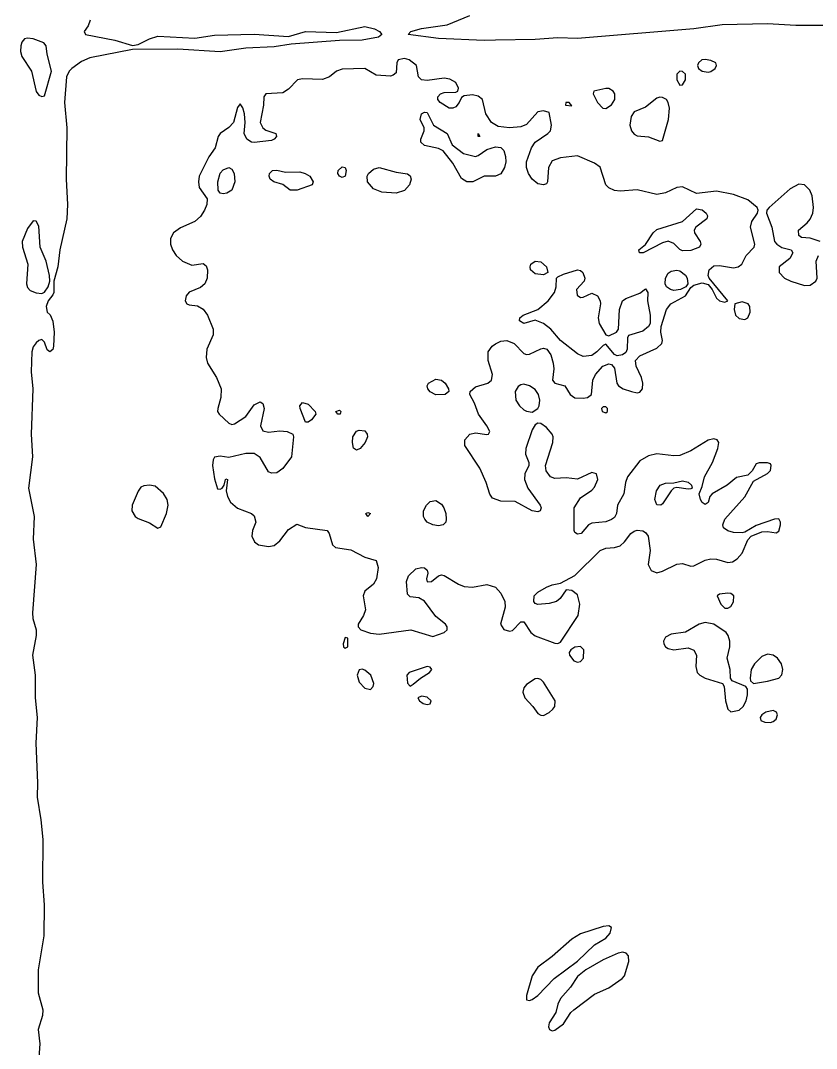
# Model space of a CAD drawing. Header units: inches. Extents: x 3311818 to 3313075, y 1372003 to 1372737.
# Drawn here: x 3312465.1 to 3312572.1, y 1372353.7 to 1372491.9 of the extents above; entities that cross this region are included whole.
import ezdxf

# ---------------------------------------------------------------- set-up
doc = ezdxf.new("R2010")
doc.units = ezdxf.units.IN
doc.header["$MEASUREMENT"] = 0

msp = doc.modelspace()

# ---------------------------------------------------------------- linework, layer by layer
for points, elevation in [([(3312528.98, 1372489.23), (3312527.42, 1372489.17), (3312521.32, 1372489.42), (3312517.24, 1372489.99), (3312517.58, 1372490.37), (3312519.03, 1372490.8), (3312522.46, 1372491.29), (3312525.51, 1372492.55)], 4491), ([(3312474.47, 1372491.9), (3312474.19, 1372491.13), (3312473.65, 1372490.37), (3312473.83, 1372489.99), (3312477.81, 1372489.23), (3312480.16, 1372488.52), (3312480.92, 1372488.65), (3312482.44, 1372489.4), (3312483.59, 1372489.74), (3312488.54, 1372489.5), (3312491.21, 1372489.9), (3312496.54, 1372490.01), (3312501.12, 1372489.7), (3312503.41, 1372490.4), (3312507.6, 1372490.26), (3312511.41, 1372491.07), (3312512.69, 1372490.75), (3312513.38, 1372490.37), (3312513.69, 1372489.99), (3312513.22, 1372489.61), (3312511.03, 1372489.21), (3312507.98, 1372489.18), (3312501.5, 1372488.67), (3312499.21, 1372488.34), (3312495.4, 1372488.16), (3312491.97, 1372487.63), (3312486.25, 1372488.01), (3312480.16, 1372487.97), (3312474.44, 1372486.86), (3312473.3, 1372486.35), (3312472.01, 1372485.42), (3312471.64, 1372485.04), (3312471.28, 1372484.27), (3312471.03, 1372480.84), (3312471.34, 1372477.41), (3312471.27, 1372470.55), (3312471.42, 1372467.12), (3312471.32, 1372465.22), (3312470.4, 1372461.02), (3312470.13, 1372458.74), (3312469.6, 1372456.83), (3312469.59, 1372455.31), (3312469.48, 1372454.97), (3312468.84, 1372454.16), (3312468.55, 1372453.4), (3312468.72, 1372452.64), (3312469.1, 1372452.28), (3312469.48, 1372451.43), (3312469.66, 1372449.97), (3312469.56, 1372448.07), (3312469.48, 1372447.62), (3312469.05, 1372447.3), (3312468.72, 1372447.61), (3312468.34, 1372448.64), (3312467.96, 1372448.96), (3312467.58, 1372448.86), (3312467.2, 1372448.54), (3312466.82, 1372448), (3312466.62, 1372447.3), (3312466.55, 1372444.63), (3312466.79, 1372442.35), (3312466.56, 1372436.25), (3312466.74, 1372433.2), (3312466.18, 1372429.01), (3312466.93, 1372425.2), (3312466.83, 1372422.15), (3312467.2, 1372418.72), (3312466.72, 1372412.24), (3312466.77, 1372411.48), (3312467.2, 1372409.95), (3312467.22, 1372409.19), (3312466.71, 1372406.52), (3312467.09, 1372403.85), (3312467.1, 1372400.8), (3312467.37, 1372398.14), (3312467.16, 1372394.71), (3312467.41, 1372389.37), (3312467.34, 1372387.46), (3312467.85, 1372384.42), (3312468.1, 1372381.75), (3312468.08, 1372376.03), (3312468.31, 1372372.98), (3312468.24, 1372368.79), (3312467.48, 1372364.22), (3312467.51, 1372361.17), (3312468.13, 1372358.88), (3312468.05, 1372358.12), (3312467.47, 1372356.21), (3312467.69, 1372354.31), (3312467.48, 1372351.26)], 4491), ([(3312574.68, 1372491.2), (3312569.34, 1372491.18), (3312565.53, 1372491.42), (3312559.43, 1372491.28), (3312555.62, 1372490.73), (3312539.99, 1372489.43), (3312537.33, 1372489.51), (3312534.28, 1372489.3), (3312528.98, 1372489.23)], 4491), ([(3312468.34, 1372481.75), (3312469.29, 1372485.04), (3312468.69, 1372487.32), (3312468.56, 1372488.47), (3312468.23, 1372488.85), (3312466.82, 1372489.4), (3312466.05, 1372489.49), (3312465.67, 1372489.38), (3312465.29, 1372488.93), (3312465.16, 1372488.47), (3312465.12, 1372487.7), (3312465.29, 1372487), (3312466.59, 1372485.04), (3312467.2, 1372482.32), (3312467.58, 1372481.82), (3312467.96, 1372481.64), (3312468.34, 1372481.75)], 4491), ([(3312537.71, 1372408.31), (3312540.06, 1372411.86), (3312540.3, 1372413.38), (3312539.99, 1372414.63), (3312539.23, 1372415.25), (3312538.47, 1372415.34), (3312537.64, 1372414.14), (3312537.15, 1372413.76), (3312536.18, 1372413.48), (3312534.66, 1372413.34), (3312534.28, 1372413.48), (3312534.1, 1372413.76), (3312534.18, 1372414.53), (3312534.66, 1372415), (3312535.8, 1372415.69), (3312536.56, 1372416.01), (3312537.71, 1372416.21), (3312539.61, 1372417.27), (3312543.04, 1372420.62), (3312543.81, 1372420.91), (3312544.95, 1372421), (3312545.71, 1372421.26), (3312546.32, 1372421.77), (3312547.17, 1372422.91), (3312547.62, 1372423.22), (3312548, 1372423.33), (3312548.76, 1372423.24), (3312549.14, 1372423.02), (3312549.49, 1372422.53), (3312549.74, 1372420.62), (3312549.47, 1372418.72), (3312549.9, 1372417.94), (3312550.67, 1372417.63), (3312551.43, 1372417.84), (3312553.33, 1372418.77), (3312554.1, 1372418.87), (3312555.24, 1372418.51), (3312555.62, 1372418.56), (3312557.15, 1372419.29), (3312557.91, 1372419.48), (3312558.67, 1372419.44), (3312560.19, 1372418.98), (3312560.84, 1372419.1), (3312561.45, 1372419.48), (3312562.1, 1372420.24), (3312562.86, 1372422.03), (3312563.32, 1372422.53), (3312564.77, 1372423.12), (3312565.53, 1372423.15), (3312566.67, 1372422.97), (3312567.05, 1372423.2), (3312567.27, 1372424.05), (3312567.27, 1372424.43), (3312567.05, 1372424.85), (3312566.47, 1372424.82), (3312564.01, 1372423.99), (3312562.48, 1372423.07), (3312562.1, 1372423), (3312560.96, 1372423.05), (3312560.19, 1372423.26), (3312559.61, 1372423.67), (3312559.5, 1372424.05), (3312559.8, 1372424.82), (3312562.48, 1372427.82), (3312563.62, 1372429.95), (3312565.53, 1372430.97), (3312565.91, 1372431.37), (3312566.02, 1372432.06), (3312565.91, 1372432.28), (3312565.53, 1372432.4), (3312564.39, 1372432.41), (3312564.01, 1372432.27), (3312563.45, 1372431.3), (3312562.86, 1372430.72), (3312561.34, 1372430.42), (3312560.11, 1372429.39), (3312558.1, 1372428.25), (3312557.77, 1372427.86), (3312557.53, 1372427.08), (3312557.15, 1372426.8), (3312556.76, 1372427.05), (3312556.5, 1372427.48), (3312556.34, 1372428.25), (3312556.76, 1372429.2), (3312557.05, 1372430.53), (3312558.12, 1372432.44), (3312558.86, 1372434.34), (3312558.99, 1372435.11), (3312558.76, 1372435.49), (3312558.29, 1372435.62), (3312557.53, 1372435.43), (3312555.24, 1372434), (3312553.72, 1372433.4), (3312552.95, 1372433.33), (3312550.67, 1372433.6), (3312549.52, 1372433.36), (3312548.38, 1372432.68), (3312546.71, 1372430.53), (3312546.43, 1372429.77), (3312546.2, 1372428.25), (3312545.34, 1372426.72), (3312545.21, 1372425.58), (3312544.95, 1372425.06), (3312544.57, 1372424.76), (3312543.81, 1372424.48), (3312541.9, 1372424.3), (3312541.47, 1372424.05), (3312540.49, 1372422.91), (3312539.99, 1372422.8), (3312539.61, 1372423.04), (3312539.52, 1372423.29), (3312539.52, 1372426.34), (3312540.38, 1372427.7), (3312541.9, 1372428.72), (3312542.28, 1372429.12), (3312542.71, 1372430.15), (3312542.52, 1372430.91), (3312541.9, 1372431.09), (3312539.99, 1372430.21), (3312538.47, 1372430.37), (3312536.95, 1372430.3), (3312536.37, 1372430.53), (3312535.79, 1372431.3), (3312535.68, 1372432.06), (3312536.69, 1372435.11), (3312536.7, 1372435.87), (3312536.56, 1372436.25), (3312535.8, 1372437.14), (3312535.04, 1372437.7), (3312534.66, 1372437.73), (3312534.28, 1372437.49), (3312533.9, 1372436.84), (3312533.05, 1372434.34), (3312532.98, 1372433.58), (3312533.46, 1372432.44), (3312533.45, 1372432.06), (3312532.91, 1372430.91), (3312532.85, 1372430.15), (3312533.33, 1372429.01), (3312534.96, 1372426.72), (3312535.08, 1372426.34), (3312534.98, 1372425.96), (3312534.66, 1372425.82), (3312533.9, 1372425.93), (3312531.61, 1372427.18), (3312529.7, 1372427.25), (3312528.56, 1372427.66), (3312528.18, 1372428.17), (3312527.69, 1372429.77), (3312526.86, 1372431.68), (3312524.84, 1372434.73), (3312524.82, 1372435.49), (3312525.51, 1372436.25), (3312526.27, 1372436.43), (3312527.8, 1372436.19), (3312528, 1372436.25), (3312528.18, 1372436.63), (3312527.81, 1372437.39), (3312526.67, 1372438.92), (3312526.12, 1372440.44), (3312525.52, 1372441.59), (3312525.56, 1372441.97), (3312526.27, 1372442.62), (3312527.92, 1372443.11), (3312528.41, 1372443.49), (3312528.57, 1372444.25), (3312527.96, 1372446.16), (3312527.98, 1372447.3), (3312528.5, 1372448.07), (3312528.94, 1372448.41), (3312529.7, 1372448.74), (3312530.47, 1372448.82), (3312531.47, 1372448.45), (3312532.75, 1372447.11), (3312533.13, 1372446.96), (3312533.51, 1372447), (3312535.04, 1372447.74), (3312535.42, 1372447.82), (3312535.86, 1372447.68), (3312536.38, 1372446.92), (3312536.73, 1372445.78), (3312536.8, 1372445.02), (3312536.64, 1372443.49), (3312536.95, 1372443.11), (3312538.28, 1372442.73), (3312539.01, 1372441.59), (3312539.61, 1372441.14), (3312540.76, 1372441.07), (3312541.33, 1372441.2), (3312541.86, 1372441.59), (3312542.03, 1372443.49), (3312542.39, 1372444.25), (3312543.4, 1372445.4), (3312544.19, 1372445.69), (3312544.57, 1372445.63), (3312544.95, 1372445.13), (3312545.28, 1372443.11), (3312545.48, 1372442.73), (3312546.12, 1372442.35), (3312547.24, 1372441.97), (3312548, 1372441.82), (3312548.38, 1372441.91), (3312548.71, 1372442.35), (3312548.76, 1372443.11), (3312548.58, 1372443.87), (3312547.88, 1372445.4), (3312547.76, 1372446.16), (3312548.38, 1372446.78), (3312550.67, 1372447.81), (3312551.33, 1372448.45), (3312551.43, 1372448.83), (3312551.18, 1372449.97), (3312551.22, 1372450.73), (3312551.95, 1372453.02), (3312552.53, 1372453.78), (3312554.48, 1372454.83), (3312555.24, 1372455.95), (3312555.62, 1372456.27), (3312556.76, 1372456.59), (3312557.53, 1372456.37), (3312558.09, 1372455.69), (3312558.67, 1372454.54), (3312559.05, 1372454.19), (3312559.81, 1372454.01), (3312560.19, 1372454.16), (3312557.7, 1372457.21), (3312557.56, 1372457.59), (3312557.68, 1372458.36), (3312558.29, 1372458.9), (3312559.05, 1372458.93), (3312560.96, 1372458.61), (3312561.56, 1372458.74), (3312562.09, 1372459.12), (3312562.67, 1372460.26), (3312563.71, 1372461.4), (3312563.84, 1372461.79), (3312563.22, 1372464.07), (3312563.41, 1372464.84), (3312564.16, 1372465.98), (3312564.28, 1372466.36), (3312564.13, 1372466.74), (3312562.86, 1372467.76), (3312560.96, 1372468.48), (3312558.67, 1372468.92), (3312556, 1372468.62), (3312554.1, 1372469.49), (3312553.33, 1372469.4), (3312551.81, 1372468.71), (3312550.67, 1372468.49), (3312548, 1372469.09), (3312545.71, 1372468.9), (3312544.95, 1372468.99), (3312544.19, 1372469.38), (3312543.79, 1372469.79), (3312543.04, 1372472.15), (3312542.28, 1372472.7), (3312539.99, 1372473.67), (3312537.71, 1372473.42), (3312536.56, 1372472.99), (3312536.1, 1372472.08), (3312535.97, 1372470.17), (3312535.8, 1372469.9), (3312535.42, 1372469.75), (3312534.66, 1372469.91), (3312533.9, 1372470.55), (3312533.39, 1372471.31), (3312533.11, 1372472.08), (3312533.12, 1372472.84), (3312533.8, 1372474.74), (3312534.28, 1372475.51), (3312536.01, 1372476.65), (3312536.34, 1372477.03), (3312536.49, 1372477.79), (3312536.18, 1372479.51), (3312535.42, 1372479.73), (3312534.66, 1372479.6), (3312533.13, 1372477.86), (3312532.37, 1372477.56), (3312530.85, 1372477.44), (3312529.32, 1372477.63), (3312528.42, 1372478.17), (3312527.65, 1372479.32), (3312527.22, 1372481.22), (3312526.65, 1372481.71), (3312525.89, 1372481.86), (3312524.75, 1372481.73), (3312524.37, 1372481.51), (3312524.09, 1372480.84), (3312523.61, 1372480.25), (3312523.22, 1372480.06), (3312522.72, 1372480.08), (3312521.51, 1372480.84), (3312521.21, 1372481.22), (3312521.2, 1372481.61), (3312521.55, 1372481.99), (3312522.08, 1372482.18), (3312523.61, 1372482.22), (3312523.88, 1372482.37), (3312523.97, 1372482.75), (3312523.61, 1372483.51), (3312522.84, 1372483.99), (3312522.08, 1372484.13), (3312519.79, 1372483.81), (3312519.03, 1372483.89), (3312518.63, 1372484.27), (3312518.36, 1372485.8), (3312517.37, 1372486.56), (3312516.74, 1372486.75), (3312515.86, 1372486.56), (3312515.68, 1372486.18), (3312515.6, 1372484.84), (3312515.22, 1372484.49), (3312514.84, 1372484.38), (3312512.93, 1372484.53), (3312511.41, 1372485.39), (3312508.36, 1372485.33), (3312507.6, 1372485.06), (3312506.64, 1372484.27), (3312505.69, 1372483.94), (3312503.02, 1372484), (3312502.36, 1372483.89), (3312501.12, 1372482.63), (3312500.36, 1372482.12), (3312498.07, 1372481.99), (3312497.84, 1372481.61), (3312497.78, 1372480.46), (3312497.35, 1372478.17), (3312497.69, 1372477.44), (3312498.07, 1372477.13), (3312499.45, 1372476.65), (3312499.51, 1372476.27), (3312499.21, 1372475.89), (3312498.83, 1372475.75), (3312496.54, 1372475.45), (3312496.15, 1372475.51), (3312495.54, 1372475.89), (3312495.2, 1372476.65), (3312495.33, 1372478.17), (3312495.21, 1372479.32), (3312495.02, 1372480.13), (3312494.64, 1372480.66), (3312494.26, 1372480.18), (3312493.75, 1372478.17), (3312493.11, 1372477.46), (3312491.97, 1372476.65), (3312491.7, 1372476.27), (3312491.28, 1372474.74), (3312490.45, 1372473.52), (3312489.15, 1372470.93), (3312489.02, 1372470.17), (3312489.11, 1372469.41), (3312490.2, 1372467.88), (3312490.15, 1372467.12), (3312489.86, 1372466.36), (3312489.3, 1372465.51), (3312488.54, 1372464.85), (3312486.64, 1372463.98), (3312485.69, 1372463.31), (3312485.28, 1372462.55), (3312485.26, 1372461.79), (3312485.54, 1372461.02), (3312486.03, 1372460.26), (3312486.9, 1372459.5), (3312488.16, 1372458.96), (3312489.68, 1372459.18), (3312490.07, 1372458.86), (3312490.24, 1372458.36), (3312490.22, 1372457.21), (3312489.88, 1372456.45), (3312489.3, 1372455.98), (3312487.78, 1372455.32), (3312487.4, 1372454.85), (3312487.26, 1372454.16), (3312487.49, 1372453.78), (3312487.78, 1372453.65), (3312488.92, 1372453.49), (3312489.68, 1372453.07), (3312490.23, 1372452.26), (3312490.99, 1372450.35), (3312490.99, 1372449.59), (3312490.16, 1372447.68), (3312490.07, 1372446.54), (3312490.24, 1372445.78), (3312491.44, 1372443.87), (3312492.08, 1372442.35), (3312492.06, 1372441.2), (3312491.62, 1372439.68), (3312491.61, 1372439.3), (3312491.8, 1372438.92), (3312493.11, 1372437.74), (3312493.5, 1372437.57), (3312493.88, 1372437.64), (3312495.4, 1372438.64), (3312496.54, 1372440.21), (3312497.31, 1372440.58), (3312497.69, 1372440.37), (3312497.86, 1372439.68), (3312497.36, 1372437.39), (3312497.69, 1372436.68), (3312498.45, 1372436.5), (3312499.97, 1372436.68), (3312500.96, 1372436.63), (3312501.73, 1372436.25), (3312501.79, 1372435.87), (3312501.54, 1372433.2), (3312500.36, 1372431.64), (3312499.59, 1372431.04), (3312498.83, 1372431.01), (3312498.45, 1372431.19), (3312497.31, 1372433.1), (3312496.54, 1372433.66), (3312495.4, 1372433.66), (3312493.11, 1372433.12), (3312491.97, 1372433.31), (3312491.21, 1372433.18), (3312490.99, 1372432.82), (3312490.94, 1372432.06), (3312491.21, 1372430.25), (3312491.59, 1372428.91), (3312491.97, 1372428.86), (3312492.23, 1372429.01), (3312492.48, 1372429.39), (3312492.67, 1372430.15), (3312492.73, 1372430.25), (3312492.92, 1372430.15), (3312492.78, 1372428.63), (3312492.95, 1372427.86), (3312493.34, 1372427.1), (3312494.26, 1372426.31), (3312496.16, 1372425.6), (3312496.54, 1372425.25), (3312496.73, 1372424.43), (3312496.32, 1372423.29), (3312496.22, 1372422.53), (3312496.57, 1372421.77), (3312497.09, 1372421.39), (3312498.45, 1372421.13), (3312499.21, 1372421.29), (3312499.97, 1372421.92), (3312501.12, 1372423.42), (3312502.26, 1372424.14), (3312503.41, 1372423.7), (3312506.33, 1372423.29), (3312506.62, 1372422.91), (3312507.07, 1372421.39), (3312507.45, 1372421), (3312509.5, 1372420.72), (3312511.41, 1372419.73), (3312512.93, 1372419.28), (3312513.21, 1372418.34), (3312512.98, 1372416.81), (3312512.55, 1372416.09), (3312511.41, 1372415.13), (3312511.16, 1372414.53), (3312511.5, 1372412.62), (3312511.24, 1372411.86), (3312510.52, 1372410.71), (3312510.51, 1372410.33), (3312510.85, 1372409.95), (3312512.17, 1372409.5), (3312513.31, 1372409.38), (3312517.6, 1372409.95), (3312520.56, 1372409.04), (3312522.06, 1372409.57), (3312522.46, 1372409.95), (3312522.45, 1372410.33), (3312522.22, 1372410.71), (3312520.94, 1372411.73), (3312519.41, 1372413.78), (3312518.65, 1372414.23), (3312517.51, 1372414.38), (3312517.13, 1372414.76), (3312517, 1372416.43), (3312517.28, 1372417.19), (3312518.27, 1372418.15), (3312519.03, 1372418.34), (3312519.41, 1372418.26), (3312519.78, 1372417.96), (3312519.87, 1372417.57), (3312519.68, 1372416.81), (3312519.79, 1372416.4), (3312520.35, 1372416.43), (3312521.32, 1372417.21), (3312521.7, 1372417.35), (3312522.08, 1372417.27), (3312523.99, 1372416.07), (3312524.75, 1372415.75), (3312525.89, 1372415.67), (3312527.8, 1372416.06), (3312528.94, 1372415.7), (3312529.7, 1372414.86), (3312530.2, 1372413.76), (3312530.28, 1372413), (3312529.64, 1372410.71), (3312530.08, 1372410), (3312530.85, 1372409.77), (3312531.23, 1372409.87), (3312532.37, 1372411), (3312532.75, 1372411.01), (3312533.69, 1372409.57), (3312534.28, 1372409.12), (3312536.95, 1372408.14), (3312537.33, 1372408.12), (3312537.71, 1372408.31)], 4490), ([(3312557.91, 1372485), (3312558.47, 1372485.42), (3312558.67, 1372485.8), (3312558.57, 1372486.18), (3312557.91, 1372486.49), (3312557.15, 1372486.63), (3312556.71, 1372486.56), (3312556.24, 1372486.18), (3312556.12, 1372485.8), (3312556.27, 1372485.42), (3312556.76, 1372485.04), (3312557.53, 1372484.9), (3312557.91, 1372485)], 4490), ([(3312554.1, 1372483.21), (3312554.52, 1372483.89), (3312554.49, 1372484.65), (3312554.1, 1372485.01), (3312553.72, 1372485.05), (3312553.33, 1372484.65), (3312553.35, 1372483.89), (3312553.72, 1372483.16), (3312554.1, 1372483.21)], 4490), ([(3312543.81, 1372480.04), (3312544.57, 1372480.51), (3312544.99, 1372481.22), (3312545, 1372481.99), (3312544.77, 1372482.37), (3312544.19, 1372482.7), (3312543.81, 1372482.73), (3312542.2, 1372482.37), (3312542.07, 1372481.99), (3312542.66, 1372480.84), (3312543.4, 1372480.08), (3312543.81, 1372480.04)], 4490), ([(3312551.43, 1372475.72), (3312552.21, 1372478.56), (3312552.34, 1372480.08), (3312552.19, 1372480.84), (3312551.93, 1372481.22), (3312551.43, 1372481.52), (3312551.05, 1372481.56), (3312550.67, 1372481.43), (3312549.14, 1372480.2), (3312547.62, 1372479.57), (3312547.19, 1372478.94), (3312547.03, 1372477.79), (3312547.24, 1372477.02), (3312547.62, 1372476.57), (3312548, 1372476.37), (3312549.52, 1372476.22), (3312551.05, 1372475.65), (3312551.43, 1372475.72)], 4490), ([(3312539.23, 1372480.4), (3312538.85, 1372480.84), (3312538.43, 1372480.84), (3312538.39, 1372480.46), (3312539.23, 1372480.4)], 4490), ([(3312525.91, 1372470.17), (3312525.13, 1372470.16), (3312524.37, 1372470.61), (3312523.22, 1372472.67), (3312521.94, 1372474.36), (3312521.32, 1372474.64), (3312519.41, 1372475.05), (3312518.91, 1372475.51), (3312518.92, 1372475.89), (3312519.36, 1372477.03), (3312519.36, 1372477.41), (3312518.82, 1372478.56), (3312519.03, 1372479.33), (3312519.41, 1372479.55), (3312519.79, 1372479.5), (3312520.62, 1372477.79), (3312522.48, 1372476.65), (3312523.15, 1372475.13), (3312524.68, 1372473.98), (3312526.27, 1372473.6), (3312526.65, 1372473.71), (3312527.8, 1372474.5), (3312528.94, 1372474.87), (3312529.7, 1372474.8), (3312530.08, 1372474.4), (3312530.32, 1372473.6), (3312530.34, 1372472.84), (3312530.19, 1372472.08), (3312529.7, 1372471.25), (3312528.94, 1372470.92), (3312527.42, 1372470.95), (3312525.91, 1372470.17)], 4490), ([(3312526.85, 1372476.27), (3312526.63, 1372476.27), (3312526.65, 1372476.65), (3312526.65, 1372476.65), (3312526.85, 1372476.27)], 4490), ([(3312492.87, 1372468.65), (3312492.35, 1372468.55), (3312491.94, 1372468.65), (3312491.68, 1372469.03), (3312491.66, 1372470.17), (3312491.97, 1372471.32), (3312492.35, 1372471.79), (3312493.11, 1372472.09), (3312493.5, 1372471.89), (3312493.82, 1372471.31), (3312493.94, 1372470.17), (3312493.5, 1372469.07), (3312492.87, 1372468.65)], 4490), ([(3312502.3, 1372469.03), (3312501.35, 1372469.03), (3312500.36, 1372469.81), (3312499.18, 1372470.17), (3312498.69, 1372470.55), (3312498.53, 1372470.93), (3312498.59, 1372471.31), (3312499, 1372471.7), (3312499.59, 1372471.76), (3312500.74, 1372471.48), (3312502.64, 1372471.51), (3312503.39, 1372471.31), (3312504, 1372470.93), (3312504.45, 1372470.17), (3312504.33, 1372469.79), (3312502.3, 1372469.03)], 4490), ([(3312508.74, 1372470.93), (3312508.36, 1372470.77), (3312507.98, 1372470.95), (3312507.78, 1372471.31), (3312507.81, 1372471.7), (3312508.36, 1372472.17), (3312508.74, 1372472.09), (3312508.89, 1372471.7), (3312508.74, 1372470.93)], 4490), ([(3312515.6, 1372468.65), (3312513.7, 1372468.78), (3312512.55, 1372469.23), (3312511.76, 1372470.17), (3312511.69, 1372470.93), (3312511.91, 1372471.31), (3312512.55, 1372471.86), (3312513.31, 1372472.11), (3312515.6, 1372471.48), (3312517.13, 1372471.26), (3312517.51, 1372470.96), (3312517.61, 1372470.55), (3312517.4, 1372469.79), (3312516.74, 1372469), (3312515.6, 1372468.65)], 4490), ([(3312572.59, 1372462.17), (3312571.25, 1372462.61), (3312570.1, 1372462.7), (3312569.72, 1372462.96), (3312569.7, 1372463.69), (3312570.87, 1372464.65), (3312571.25, 1372465.14), (3312571.61, 1372465.98), (3312571.71, 1372466.74), (3312571.54, 1372468.27), (3312571.23, 1372469.03), (3312570.49, 1372469.79), (3312569.72, 1372469.87), (3312568.58, 1372469.22), (3312565.77, 1372466.74), (3312565.44, 1372466.36), (3312565.37, 1372465.98), (3312566.1, 1372464.07), (3312566.45, 1372462.17), (3312566.76, 1372461.79), (3312567.44, 1372461.35), (3312568.72, 1372461.02), (3312568.95, 1372460.64), (3312568.54, 1372459.88), (3312567.07, 1372458.74), (3312567.08, 1372457.97), (3312567.82, 1372457.23), (3312568.64, 1372456.83), (3312570.49, 1372456.25), (3312571.25, 1372456.29)], 4490), ([(3312548.81, 1372460.64), (3312548.33, 1372460.64), (3312548.21, 1372461.02), (3312549.14, 1372461.74), (3312550.16, 1372463.31), (3312550.67, 1372463.78), (3312554.1, 1372464.85), (3312556, 1372466.56), (3312556.76, 1372466.42), (3312557.26, 1372465.98), (3312557.44, 1372465.6), (3312557.36, 1372465.22), (3312555.88, 1372464.07), (3312555.68, 1372463.69), (3312555.71, 1372463.31), (3312556.47, 1372462.17), (3312556.55, 1372461.79), (3312556.38, 1372461.4), (3312555.24, 1372460.96), (3312554.1, 1372460.88), (3312553.72, 1372461.08), (3312552.95, 1372461.9), (3312552.19, 1372462.18), (3312551.43, 1372461.98), (3312548.81, 1372460.64)], 4490), ([(3312467.96, 1372455.15), (3312468.34, 1372455.32), (3312468.85, 1372456.07), (3312469.04, 1372456.83), (3312469.01, 1372457.59), (3312468.55, 1372459.5), (3312467.77, 1372461.4), (3312467.58, 1372464.22), (3312467.2, 1372464.88), (3312466.82, 1372464.91), (3312466.05, 1372463.91), (3312465.32, 1372462.17), (3312465.36, 1372461.4), (3312466.11, 1372459.12), (3312465.92, 1372456.45), (3312466.05, 1372455.98), (3312466.43, 1372455.57), (3312467.2, 1372455.25), (3312467.96, 1372455.15)], 4491), ([(3312535.99, 1372457.97), (3312535.42, 1372457.67), (3312534.28, 1372457.79), (3312533.68, 1372458.36), (3312533.6, 1372458.74), (3312533.72, 1372459.12), (3312534.28, 1372459.51), (3312535.04, 1372459.43), (3312535.82, 1372458.74), (3312535.99, 1372457.97)], 4490), ([(3312571.25, 1372456.29), (3312572.01, 1372456.81), (3312572.22, 1372457.21), (3312572.08, 1372459.5), (3312572.39, 1372460.25)], 4490), ([(3312546.05, 1372446.92), (3312545.33, 1372446.79), (3312544.95, 1372446.95), (3312543.81, 1372448.33), (3312543.42, 1372448.18), (3312542.6, 1372447.3), (3312541.9, 1372446.83), (3312540.76, 1372446.71), (3312539.99, 1372447.06), (3312537.69, 1372448.83), (3312536.42, 1372450.35), (3312535.42, 1372451.13), (3312534.28, 1372451.57), (3312532.75, 1372451.13), (3312532.2, 1372451.5), (3312532.25, 1372451.88), (3312532.68, 1372452.26), (3312534.66, 1372452.99), (3312536.05, 1372454.16), (3312536.9, 1372455.31), (3312537.12, 1372456.07), (3312537.17, 1372457.21), (3312537.33, 1372457.38), (3312538.09, 1372457.78), (3312539.99, 1372458.36), (3312540.38, 1372458.27), (3312540.7, 1372457.97), (3312540.96, 1372457.21), (3312540.86, 1372456.83), (3312539.86, 1372455.69), (3312539.96, 1372454.93), (3312540.38, 1372454.63), (3312540.76, 1372454.67), (3312541.9, 1372455.2), (3312542.66, 1372454.83), (3312543.04, 1372454.18), (3312543.09, 1372453.78), (3312542.77, 1372451.88), (3312542.89, 1372451.11), (3312543.81, 1372449.62), (3312544.19, 1372449.46), (3312545.22, 1372449.97), (3312545.5, 1372450.35), (3312545.64, 1372453.02), (3312546.05, 1372454.16), (3312546.47, 1372454.51), (3312548.38, 1372455.21), (3312549.14, 1372455.77), (3312549.43, 1372455.31), (3312549.38, 1372454.16), (3312549.77, 1372452.26), (3312549.74, 1372451.11), (3312549.52, 1372450.72), (3312548.76, 1372450.08), (3312546.85, 1372449.51), (3312546.69, 1372449.21), (3312546.66, 1372447.68), (3312546.47, 1372447.24), (3312546.05, 1372446.92)], 4490), ([(3312553.83, 1372455.69), (3312552.95, 1372455.55), (3312552.48, 1372455.69), (3312551.96, 1372456.07), (3312551.78, 1372456.45), (3312551.82, 1372457.21), (3312552.19, 1372457.9), (3312552.57, 1372458.18), (3312553.33, 1372458.3), (3312553.72, 1372458.2), (3312554.48, 1372457.61), (3312554.73, 1372457.21), (3312554.82, 1372456.45), (3312554.53, 1372456.07), (3312553.83, 1372455.69)], 4490), ([(3312562.48, 1372451.66), (3312562.86, 1372451.89), (3312563.19, 1372452.64), (3312563.13, 1372453.4), (3312562.92, 1372453.78), (3312562.1, 1372454.02), (3312561.15, 1372453.78), (3312561.03, 1372453.02), (3312561.24, 1372452.26), (3312561.72, 1372451.79), (3312562.48, 1372451.66)], 4490), ([(3312522.18, 1372441.59), (3312520.94, 1372441.56), (3312520.18, 1372441.95), (3312519.87, 1372442.35), (3312519.79, 1372442.73), (3312519.95, 1372443.11), (3312520.94, 1372443.65), (3312521.7, 1372443.51), (3312522.19, 1372443.11), (3312522.66, 1372442.35), (3312522.67, 1372441.97), (3312522.18, 1372441.59)], 4490), ([(3312533.9, 1372439.22), (3312534.63, 1372439.68), (3312534.85, 1372440.06), (3312534.92, 1372440.82), (3312534.73, 1372441.59), (3312534.28, 1372442.25), (3312533.51, 1372442.73), (3312532.75, 1372442.95), (3312532.37, 1372442.9), (3312531.99, 1372442.67), (3312531.61, 1372442), (3312531.69, 1372440.82), (3312532.17, 1372440.06), (3312532.75, 1372439.54), (3312533.13, 1372439.33), (3312533.9, 1372439.22)], 4490), ([(3312504.24, 1372438.16), (3312503.79, 1372437.85), (3312503.41, 1372437.88), (3312502.72, 1372439.68), (3312502.68, 1372440.06), (3312503.02, 1372440.49), (3312503.79, 1372440.28), (3312504.74, 1372439.3), (3312504.83, 1372438.92), (3312504.24, 1372438.16)], 4490), ([(3312543.81, 1372439.14), (3312544.03, 1372439.3), (3312544, 1372439.68), (3312543.81, 1372439.91), (3312543.42, 1372439.91), (3312543.23, 1372439.68), (3312543.31, 1372439.3), (3312543.81, 1372439.14)], 4490), ([(3312508.07, 1372438.92), (3312507.75, 1372438.92), (3312507.52, 1372439.3), (3312507.98, 1372439.49), (3312508.16, 1372439.3), (3312508.07, 1372438.92)], 4490), ([(3312510.75, 1372434.34), (3312510.27, 1372434.12), (3312509.88, 1372434.37), (3312509.72, 1372435.11), (3312509.78, 1372435.87), (3312510.27, 1372436.64), (3312510.65, 1372436.77), (3312511.41, 1372436.71), (3312511.73, 1372436.25), (3312511.74, 1372435.87), (3312511.45, 1372435.11), (3312510.75, 1372434.34)], 4490), ([(3312483.59, 1372423.62), (3312483.97, 1372423.79), (3312484.76, 1372425.58), (3312484.97, 1372426.72), (3312484.85, 1372427.48), (3312484.35, 1372428.26), (3312483.2, 1372429.25), (3312482.44, 1372429.41), (3312481.68, 1372429.32), (3312481.3, 1372429.11), (3312480.92, 1372428.58), (3312480.11, 1372426.72), (3312480.09, 1372425.96), (3312480.53, 1372425.2), (3312480.92, 1372424.92), (3312482.44, 1372424.34), (3312483.59, 1372423.62)], 4490), ([(3312551.17, 1372426.72), (3312550.67, 1372426.77), (3312550.36, 1372427.48), (3312550.6, 1372428.63), (3312551.11, 1372429.39), (3312551.81, 1372429.66), (3312552.95, 1372429.71), (3312554.1, 1372429.96), (3312554.86, 1372429.82), (3312555.33, 1372429.39), (3312555.38, 1372429.01), (3312555.24, 1372428.91), (3312554.86, 1372428.85), (3312553.33, 1372429.09), (3312552.95, 1372428.97), (3312552.57, 1372428.65), (3312551.43, 1372426.87), (3312551.17, 1372426.72)], 4490), ([(3312521.92, 1372424.05), (3312521.32, 1372423.95), (3312520.56, 1372424.06), (3312519.79, 1372424.43), (3312519.46, 1372424.82), (3312519.28, 1372425.2), (3312519.27, 1372425.96), (3312519.67, 1372426.72), (3312520.18, 1372427.21), (3312520.94, 1372427.35), (3312521.7, 1372426.82), (3312522.03, 1372426.34), (3312522.3, 1372425.58), (3312522.35, 1372424.82), (3312522.27, 1372424.43), (3312521.92, 1372424.05)], 4490), ([(3312511.79, 1372425.2), (3312511.52, 1372425.58), (3312511.79, 1372425.72), (3312512.17, 1372425.58), (3312511.79, 1372425.2)], 4490), ([(3312560.19, 1372412.85), (3312560.58, 1372413.1), (3312560.96, 1372413.69), (3312560.98, 1372414.53), (3312560.58, 1372414.82), (3312560.19, 1372414.89), (3312559.05, 1372414.75), (3312558.78, 1372414.53), (3312559.25, 1372413.38), (3312559.81, 1372412.84), (3312560.19, 1372412.85)], 4490), ([(3312561.72, 1372399.15), (3312562.24, 1372399.66), (3312562.65, 1372400.42), (3312562.84, 1372401.19), (3312562.84, 1372401.95), (3312562.63, 1372402.33), (3312560.79, 1372403.09), (3312560.56, 1372403.47), (3312560.49, 1372404.62), (3312560.09, 1372406.14), (3312560.46, 1372407.66), (3312560.46, 1372408.43), (3312560.24, 1372409.19), (3312559.95, 1372409.57), (3312558.29, 1372410.71), (3312557.15, 1372410.92), (3312556.35, 1372410.71), (3312554.48, 1372409.63), (3312552.57, 1372409.35), (3312551.81, 1372408.97), (3312551.53, 1372408.43), (3312551.58, 1372408.05), (3312551.82, 1372407.66), (3312552.19, 1372407.43), (3312552.95, 1372407.27), (3312554.86, 1372407.54), (3312555.62, 1372407.23), (3312555.97, 1372406.52), (3312555.87, 1372405), (3312556.07, 1372404.23), (3312556.43, 1372403.85), (3312557.13, 1372403.47), (3312559.46, 1372402.71), (3312559.69, 1372402.33), (3312559.86, 1372400.42), (3312560.19, 1372399.26), (3312560.58, 1372398.93), (3312561.72, 1372399.15)], 4490), ([(3312509.12, 1372407.64), (3312509.13, 1372408.81), (3312508.74, 1372408.92), (3312508.47, 1372408.05), (3312508.54, 1372407.66), (3312508.74, 1372407.49), (3312509.12, 1372407.64)], 4490), ([(3312540.38, 1372405.7), (3312540.78, 1372406.14), (3312540.85, 1372407.28), (3312540.38, 1372407.72), (3312539.61, 1372407.63), (3312539.08, 1372407.28), (3312538.88, 1372406.9), (3312538.9, 1372406.52), (3312539.48, 1372405.76), (3312539.99, 1372405.61), (3312540.38, 1372405.7)], 4490), ([(3312565.53, 1372403.03), (3312567.05, 1372403.44), (3312567.44, 1372403.88), (3312567.6, 1372404.62), (3312567.42, 1372405.38), (3312566.86, 1372406.14), (3312566.29, 1372406.53), (3312565.53, 1372406.67), (3312564.77, 1372406.38), (3312563.76, 1372405.38), (3312563.34, 1372404.62), (3312563.18, 1372403.47), (3312563.24, 1372403.09), (3312563.62, 1372402.75), (3312565.53, 1372403.03)], 4490), ([(3312512.17, 1372401.94), (3312512.53, 1372402.33), (3312512.61, 1372402.71), (3312512.21, 1372403.85), (3312511.41, 1372404.53), (3312511.03, 1372404.65), (3312510.65, 1372404.58), (3312510.37, 1372403.85), (3312510.65, 1372402.93), (3312511.41, 1372402.09), (3312512.17, 1372401.94)], 4490), ([(3312517.89, 1372402.63), (3312518.87, 1372403.47), (3312520.11, 1372404.23), (3312520.4, 1372404.62), (3312520.18, 1372404.94), (3312519.79, 1372405), (3312517.35, 1372404.23), (3312517.05, 1372403.85), (3312517.13, 1372402.76), (3312517.51, 1372402.37), (3312517.89, 1372402.63)], 4490), ([(3312535.42, 1372398.45), (3312536.18, 1372398.82), (3312536.69, 1372399.28), (3312536.95, 1372399.66), (3312536.97, 1372400.42), (3312535.42, 1372402.89), (3312535.04, 1372403.28), (3312534.66, 1372403.42), (3312534.28, 1372403.34), (3312533.13, 1372402.6), (3312532.75, 1372402.14), (3312532.63, 1372401.57), (3312532.92, 1372400.8), (3312534, 1372399.66), (3312534.66, 1372398.71), (3312535.04, 1372398.46), (3312535.42, 1372398.45)], 4490), ([(3312520.18, 1372399.99), (3312520.3, 1372400.42), (3312519.79, 1372400.9), (3312519.03, 1372401.04), (3312518.51, 1372400.8), (3312518.73, 1372400.42), (3312519.25, 1372400.04), (3312519.79, 1372399.91), (3312520.18, 1372399.99)], 4490), ([(3312566.29, 1372397.62), (3312566.67, 1372397.94), (3312566.86, 1372398.52), (3312566.74, 1372398.9), (3312566.29, 1372399.11), (3312565.31, 1372398.9), (3312564.75, 1372398.52), (3312564.54, 1372398.14), (3312564.65, 1372397.76), (3312565.15, 1372397.52), (3312565.91, 1372397.47), (3312566.29, 1372397.62)], 4490), ([(3312533.9, 1372360.25), (3312534.66, 1372360.77), (3312536.85, 1372363.07), (3312539.99, 1372365.39), (3312542.28, 1372367.58), (3312543.81, 1372368.51), (3312544.36, 1372369.17), (3312544.54, 1372369.93), (3312544.19, 1372370.15), (3312543.42, 1372370.07), (3312540.38, 1372369.1), (3312539.23, 1372368.35), (3312536.56, 1372366.04), (3312534.64, 1372364.6), (3312533.91, 1372363.45), (3312533.13, 1372360.78), (3312533.13, 1372360.21), (3312533.51, 1372360.11), (3312533.9, 1372360.25)], 4490), ([(3312536.95, 1372356.14), (3312538.1, 1372356.97), (3312539.08, 1372358.5), (3312539.49, 1372358.88), (3312542.28, 1372360.96), (3312544.19, 1372361.81), (3312545.98, 1372363.07), (3312546.3, 1372363.45), (3312546.88, 1372365.36), (3312546.86, 1372366.12), (3312546.53, 1372366.5), (3312546.09, 1372366.62), (3312545.43, 1372366.5), (3312543.42, 1372365.57), (3312541.11, 1372364.22), (3312539.99, 1372363.34), (3312539.03, 1372361.93), (3312537.72, 1372360.4), (3312537.33, 1372359.64), (3312537.05, 1372358.5), (3312536.18, 1372357.13), (3312536.09, 1372356.59), (3312536.21, 1372356.21), (3312536.56, 1372356.06), (3312536.95, 1372356.14)], 4490)]:
    msp.add_lwpolyline(points, dxfattribs=dict(elevation=elevation))

doc.saveas('drawing.dxf')
